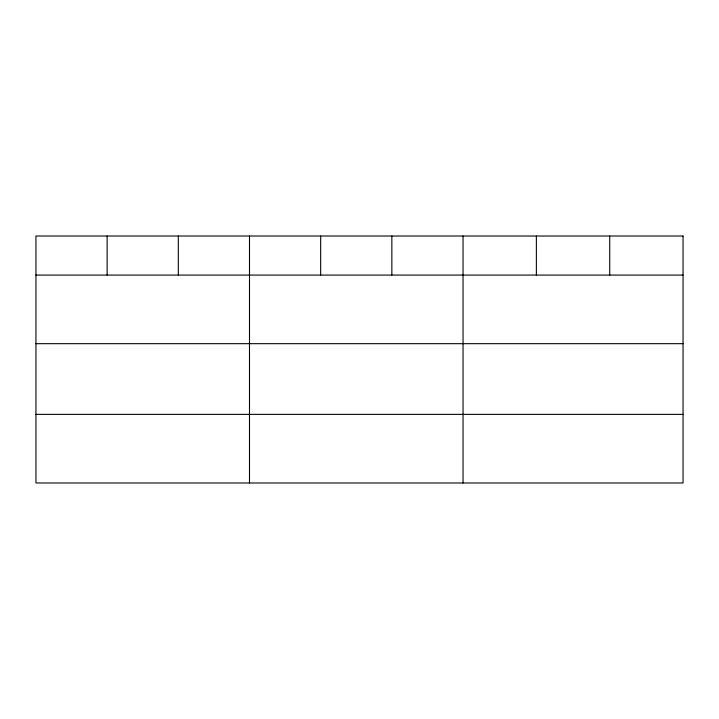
<?xml version="1.0" encoding="UTF-8"?>
<svg xmlns="http://www.w3.org/2000/svg" width="719" height="719" viewBox="0 0 719 719"><rect width="100%" height="100%" fill="white"/><g stroke="black" fill="none" stroke-linecap="round" stroke-linejoin="round"><path stroke-width="1.08" d="M35.95 275.071L683.05 275.071M35.95 343.682L683.05 343.682M35.95 414.369L683.05 414.369M609.712 236.021L609.712 275.071M536.374 236.021L536.374 275.071M463.036 236.021L463.036 482.979M391.855 236.021L391.855 275.071M320.674 236.021L320.674 275.071M249.493 236.021L249.493 482.979M178.312 236.021L178.312 275.071M107.131 236.021L107.131 275.071M683.05 236.021L35.95 236.021L35.95 482.979L683.05 482.979L683.05 236.021"/></g></svg>
